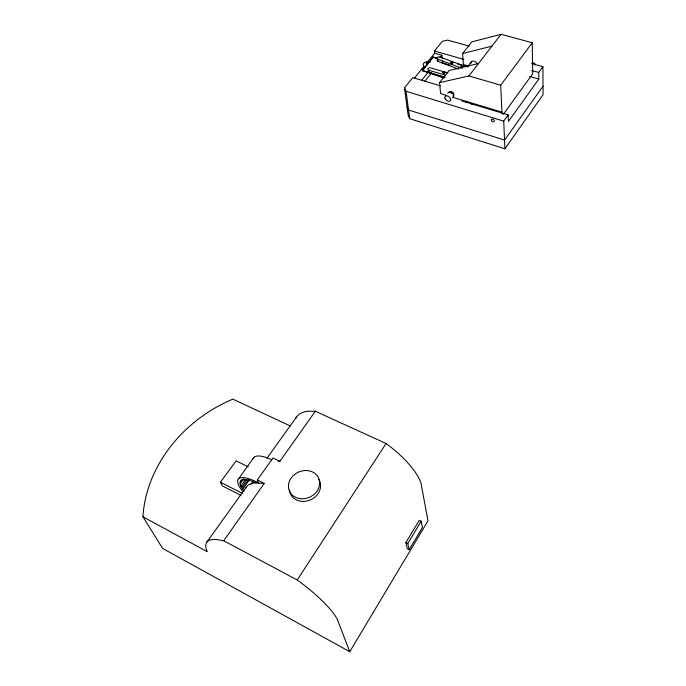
<?xml version="1.0" encoding="UTF-8"?>
<svg xmlns="http://www.w3.org/2000/svg" width="686" height="686" viewBox="0 0 686 686"><rect width="100%" height="100%" fill="white"/><g stroke="black" fill="none" stroke-linecap="round" stroke-linejoin="round"><path stroke-width="1.03" d="M244.096 491.382L240.803 486.177L240.091 483.87L240.151 482.009L241 480.654C245.837 478.082 251.402 481.263 256.058 482.824M452.434 62.649L451.337 62.606M452.426 62.212L451.302 62.272L452.4 62.117A0.875 0.583 -3.1 0 1 452.623 62.958A0.875 0.583 -3.1 0 1 451.482 63.206A0.875 0.583 -3.1 0 1 451.071 62.477M427.678 63.001L426.598 63.181L427.678 63.001A0.866 0.557 -7.2 0 1 427.695 63.892A0.866 0.557 -7.2 0 1 426.375 63.755A0.866 0.557 -7.2 0 1 427.069 62.932M427.73 63.438L426.623 63.524A0.866 0.557 -7.2 0 1 426.803 62.555A0.866 0.557 -7.2 0 1 427.987 63.061A0.866 0.557 -7.2 0 1 426.598 63.532L427.026 63.146M444.331 72.373C442.487 70.89 445.171 74.122 443.448 72.39M409.173 549.675L422.422 527.551L421.178 521.24L419.283 520.331L405.872 542.566L407.278 548.74L409.173 549.675L407.776 543.509L421.178 521.24M290.358 426.006L232.837 399.123A135.914 116.088 -28 0 0 142.937 516.798L162.608 548.406L349.757 651.7L428.013 520.82L420.938 482.927A64.818 24.216 34 0 0 386.089 443.516L315.32 411.24L308.16 411.248A75.006 27.774 34.1 0 0 295.683 418.52M271.862 459.8L269.598 458.763A32.019 10.393 35.2 0 0 254 457.279L237.519 480.251L238.265 484.882L242.287 491.116M253.014 458.865L254 457.279M349.757 651.7L337.178 619.021A69.878 17.476 34.5 0 0 297.244 579.979L386.089 443.516M440.489 85.861L412.826 77.587L404.474 87.842L408.136 115.214L409.688 118.669L504.922 148.802L543.063 94.677L542.909 66.713L531.633 63.566M142.937 516.798L207.223 551.655A80.811 20.023 34.6 0 1 216.819 539.556L223.687 540.757L264.247 483.433L257.301 479.968L273.002 457.939L279.905 461.292L315.32 411.24M251.11 484.307L253.494 480.826M543.012 86.222L504.544 140.064L408.539 110.026L407.03 106.939M242.261 488.852L248.975 479.497M242.527 489.212L249.241 479.866M206.82 542.18L246.583 486.691M266.931 458.282L296.781 416.634M542.909 66.713L538.759 72.476L538.819 79.053L508.437 121.456L508.189 114.931L461.747 100.876M240.803 486.177L245.708 479.36M504.922 148.802L503.721 121.13L508.189 114.931M241.532 487.514L247.037 479.857M240.151 482.009L242.004 479.437M240.091 483.87L243.787 478.742M503.335 114.33L532.696 73.788L532.233 42.746L501.08 34.3L471.771 41.897L462.57 53.517L463.427 64.553L468.581 66.028M240.923 495.361L222.127 485.799L220.42 482.232L236.113 460.846L248.323 466.883M501.998 113.919L500.711 85.201L532.233 42.746M465.845 102.668L467.037 101.108M446.68 95.483L440.626 93.648L439.52 82.663L468.924 75.932L501.08 34.3M467.921 66.19L471.068 62.152M439.52 82.663L449.141 70.504L478.519 63.506M424.874 81.222L431.563 72.888M421.607 80.356L427.927 72.519M439.863 57.71L441.861 55.24L434.692 53.191L427.361 62.203M414.37 78.187L423.331 67.159M443.576 77.835L422.387 70.718L433.175 56.972L437.188 58.293M422.387 70.718L427.052 64.398A1.423 0.943 -4 0 1 427.026 63.061M429.17 62.366L433.175 56.972M434.692 53.191L434.47 51.021L442.359 41.34L447.598 40.097L469.121 46.108M426.992 64.064L427.001 64.681M452.314 63.781L451.354 63.558M462.57 53.517L491.913 46.159M278.053 461.103L279.905 461.292M264.247 483.433L254.283 482.961A78.238 23.624 34.4 0 0 245.682 488.312M531.676 70.478L538.759 72.476M529.558 76.42L538.819 79.053M434.47 51.021L463.822 59.399M457.673 63.987L467.938 66.945M441.835 62.82L449.99 65.179M468.924 75.932L500.711 85.201M447.958 72.93L430.774 67.94A1.964 1.312 -4 0 0 428.15 68.634A1.964 1.312 -4 0 0 429.042 70.349L429.162 72.493L445.248 77.192M429.042 70.349L445.154 75.048M421.976 68.823L423.776 69.355M452.734 97.309L501.92 112.17M404.474 87.842L406.052 91.298L503.721 121.13M434.204 57.735L437.205 58.722M422.362 70.289L444.571 77.741M466 66.705L439.94 56.981A1.947 1.286 -3.6 0 0 437.274 57.495A1.947 1.286 -3.6 0 0 437.9 59.245L438.002 61.388L458.445 69.063M437.9 59.245L462.278 68.368M258.502 482.815L253.949 480.663A32.431 9.844 35.2 0 0 238.454 478.734M405.872 542.566L407.776 543.509M220.42 482.232L242.141 493.26M223.687 540.757L297.244 579.979M257.301 479.968L258.519 482.85M406.052 91.298L409.688 118.669M441.861 55.24L442.187 58.687M428.493 63.198L428.39 62.752A1.423 0.943 -4 0 0 427.652 62.786M442.77 61.071L442.864 63.215M318.793 479.377A15.932 13.694 -24.5 0 1 309.292 500.351A15.932 13.694 -24.5 0 1 289.483 489.95M532.225 63.481A1.681 1.192 36.6 0 1 534.085 63.069A1.681 1.192 36.6 0 1 535.183 64.99M423.631 68.403A4.15 2.684 -7.1 0 1 423.605 67.014M425.243 66.851A4.159 2.684 -7.1 0 1 423.957 62.983A4.159 2.684 -7.1 0 1 430.156 62.22M471.556 104.315A1.732 1.123 37.7 0 1 472.345 104.555M470.888 63.644A3.944 2.675 39.2 0 1 473.331 61.088A3.944 2.675 39.2 0 1 477.516 64.158M449.441 92.207A2.615 1.698 38.9 0 1 452.906 92.541A2.615 1.698 38.9 0 1 453.086 95.663M450.368 92.653A2.615 1.689 38.9 0 1 450.968 92.85M451.551 93.176A2.615 1.689 38.9 0 1 452.091 93.605M447.847 93.425A3.353 2.169 38.9 0 1 452.125 92.996A3.353 2.169 38.9 0 1 452.683 97.292M429.162 72.493A1.955 1.303 -4 0 1 428.278 70.778M444.159 72.073A0.883 0.592 -3.4 0 1 444.571 72.956A0.883 0.592 -3.4 0 1 443.173 73.042A0.883 0.592 -3.4 0 1 443.482 72.116M427.078 64.827A1.423 0.943 -4 0 1 427.052 63.489M438.002 61.388A1.938 1.286 -3.6 0 1 437.376 59.639M462.536 66.388L461.412 66.448L462.536 66.388M462.518 65.959L461.395 66.01L462.518 65.959M300.399 498.679A15.992 13.72 -24.4 0 0 319.041 479.111A15.992 13.72 -24.4 0 0 292.725 476.153A15.992 13.72 -24.4 0 0 300.399 498.679M491.425 120.667A1.758 1.149 36.4 0 0 494.143 121.508A1.758 1.149 36.4 0 0 492.685 119.132A1.758 1.149 36.4 0 0 491.425 120.667M445.094 98.664A3.361 2.161 38.8 0 0 450.188 100.911A3.361 2.161 38.8 0 0 448.001 96.229A3.361 2.161 38.8 0 0 445.094 98.664M443.328 72.707A0.883 0.592 -3.4 0 0 444.708 72.236A0.883 0.592 -3.4 0 0 443.465 71.687A0.883 0.592 -3.4 0 0 443.328 72.707M461.446 66.902A0.875 0.583 -2.7 0 0 462.844 66.456A0.875 0.583 -2.7 0 0 461.618 65.89A0.875 0.583 -2.7 0 0 461.446 66.902M461.438 66.473A0.875 0.583 -2.7 0 0 462.836 66.028A0.875 0.583 -2.7 0 0 461.609 65.462A0.875 0.583 -2.7 0 0 461.438 66.473M451.337 62.726A0.875 0.583 -3.1 0 0 452.734 62.28A0.875 0.583 -3.1 0 0 451.517 61.714A0.875 0.583 -3.1 0 0 451.337 62.726"/></g></svg>
